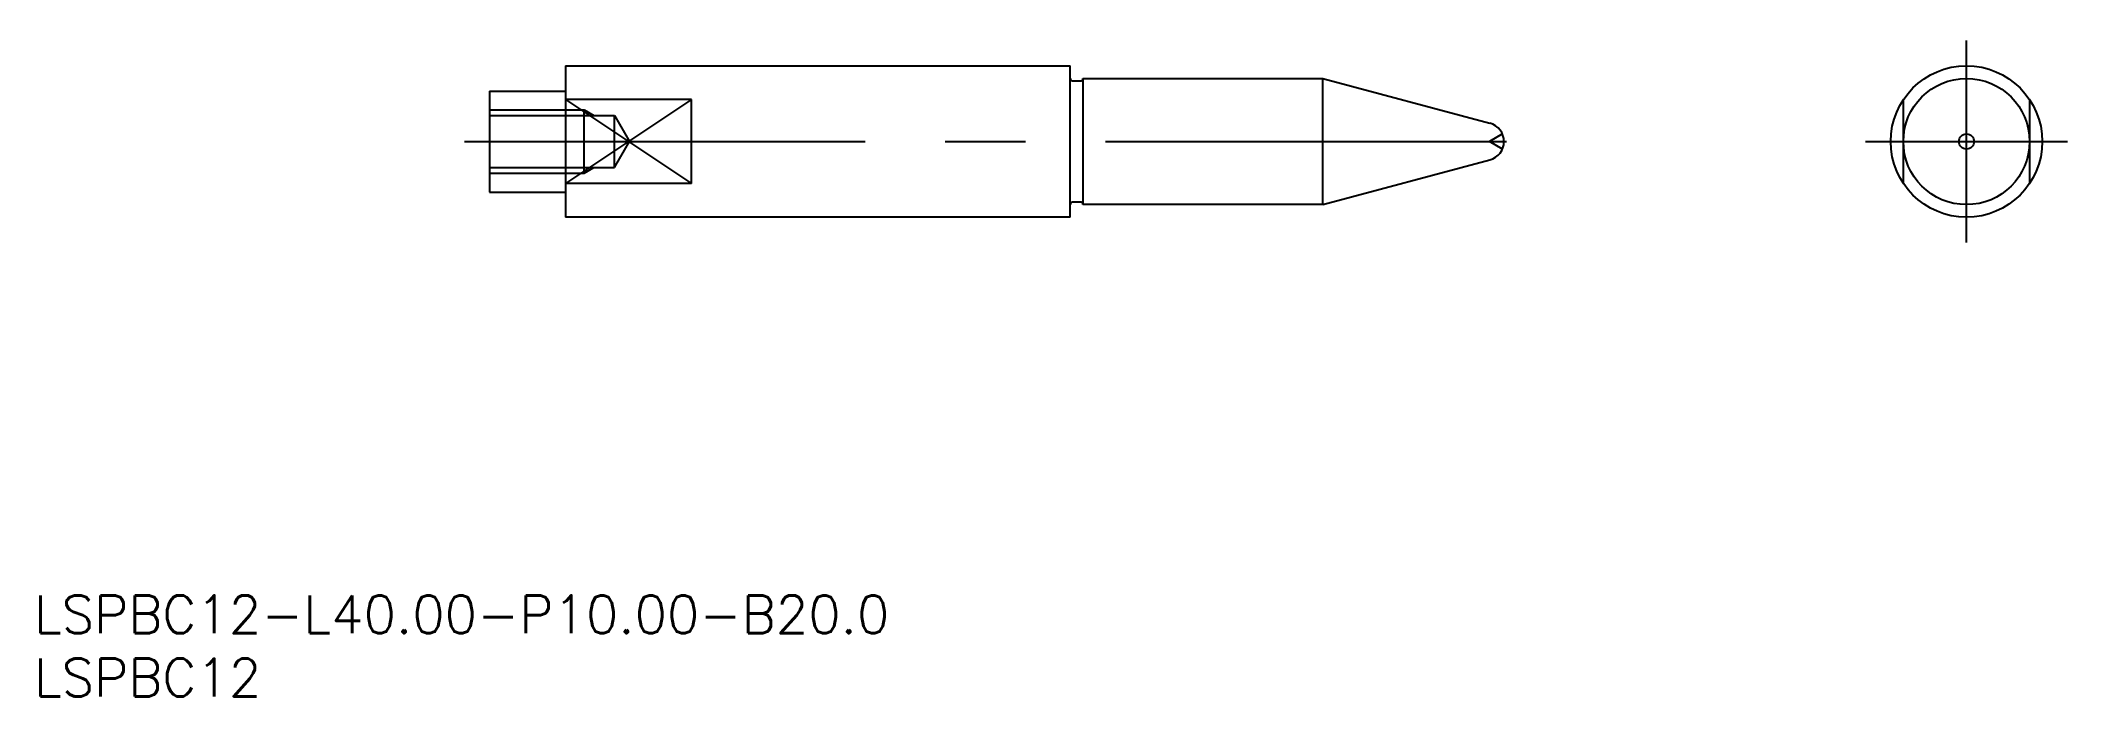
# Model space of a CAD drawing. Extents: x -153 to 8, y -44 to 8.
import ezdxf

# ---------------------------------------------------------------- set-up
doc = ezdxf.new("R2010")
doc.units = 0
doc.linetypes.add('CENTER', pattern=[50.8, 31.75, -6.35, 6.35, -6.35])
doc.linetypes.add('DASHED', pattern=[19.05, 12.7, -6.35])
doc.layers.get('0').update_dxf_attribs({"linetype": 'CONTINUOUS'})
doc.layers.add('CENTER', color=1, linetype='CENTER')
doc.styles.get("Standard").update_dxf_attribs({"font": 'txt.shx', "height": 3, "bigfont": 'bigfont.shx'})

msp = doc.modelspace()

# ---------------------------------------------------------------- linework, layer by layer
at = {"color": 7, "linetype": 'CONTINUOUS'}
for p, q in [((-111, 6), (-111, -6)), ((-111, 6), (-71, 6)), ((-71, -6), (-71, 6)), ((-70, 5), (-51, 5)), ((-70, 5), (-70, -5)), ((-51, -5), (-51, 5)), ((-51, 5), (-37.75, 1.45)), ((-117, 4), (-117, -4)), ((-117, 4), (-111, 4)), ((-101, 3.32), (-111, 3.32)), ((-101, -3.32), (-101, 3.32)), ((-70.8, 4.8), (-70.2, 4.8)), ((-51, -5), (-37.75, -1.45)), ((-117, -4), (-111, -4)), ((-101, -3.32), (-111, -3.32)), ((-70.2, -4.8), (-70.8, -4.8)), ((-71, -6), (-111, -6)), ((-51, -5), (-70, -5))]:
    msp.add_line(p, q, dxfattribs=at)
at = {"color": 3, "linetype": 'CONTINUOUS'}
for p, q in [((-111, 3.32), (-101, -3.32)), ((-101, 3.32), (-111, -3.32))]:
    msp.add_line(p, q, dxfattribs=at)
at = {"color": 3, "linetype": 'DASHED'}
for p, q in [((-5, -3.32), (-5, 3.32)), ((5, 3.32), (5, -3.32)), ((-117, 2.5), (-109.5, 2.5)), ((-117, 2.07), (-107.1, 2.07)), ((-109.5, 2.5), (-108.75, 2.07)), ((-109.5, -2.5), (-109.5, 2.5)), ((-107.1, -2.07), (-107.1, 2.07)), ((-107.1, 2.07), (-105.91, 0)), ((-107.1, -2.07), (-105.91, 0)), ((-36.76, 0.6), (-37.8, 0)), ((-36.76, -0.6), (-37.8, 0)), ((-117, -2.07), (-107.1, -2.07)), ((-117, -2.5), (-109.5, -2.5)), ((-109.5, -2.5), (-108.75, -2.07))]:
    msp.add_line(p, q, dxfattribs=at)
at = {"color": 7, "linetype": 'CONTINUOUS'}
for radius in [6, 5, 0.6]:
    msp.add_circle((0, 0), radius, dxfattribs=at)
for centre, radius, start, end in [((-70.8, 5), 0.2, 180, 270), ((-70.2, 5), 0.2, 270, 0), ((-38.14, 0), 1.5, 285, 75), ((-70.8, -5), 0.2, 90, 180), ((-70.2, -5), 0.2, 0, 90)]:
    msp.add_arc(centre, radius, start, end, dxfattribs=at)
at = {"layer": 'CENTER', "color": 1, "linetype": 'CENTER'}
for p, q in [((0, -8), (0, 8)), ((-119, 0), (-34.64, 0)), ((-8, 0), (8, 0))]:
    msp.add_line(p, q, dxfattribs=at)

# ---------------------------------------------------------------- texts
at = {"color": 7, "linetype": 'CONTINUOUS'}
for s, p in [('LSPBC12-L40.00-P10.00-B20.0', (-153.09, -38.96)), ('LSPBC12', (-153.09, -43.96))]:
    msp.add_text(s, height=3, dxfattribs=at).set_placement(p)

doc.saveas('drawing.dxf')
